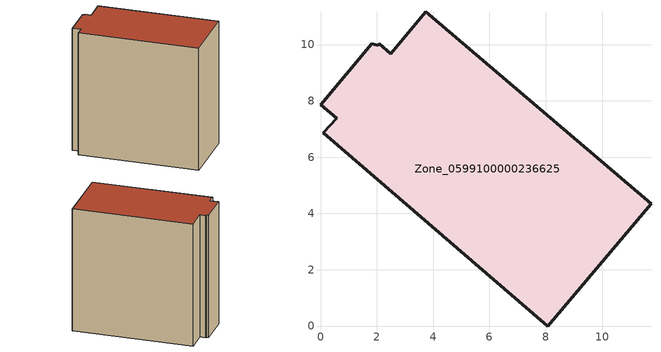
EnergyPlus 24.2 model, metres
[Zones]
Zone_0599100000236625
 floor ground (C_G): 1.81,10.02 2.03,9.97 2.08,10.03 2.5,9.68 3.74,11.16 11.74,4.34 8.07,0 0.1,6.86 0.57,7.38 0,7.87 z0
 wall outside (C_F): 1.81,10.02 0,7.87 0.57,7.38 0.1,6.86 8.07,0 11.74,4.34 3.74,11.16 2.5,9.68 2.08,10.03 2.03,9.97 1.81,10.02 z0:11.14
 roof outside (C_R): 2.03,9.97 1.81,10.02 0,7.87 0.57,7.38 0.1,6.86 8.07,0 11.74,4.34 3.74,11.16 2.5,9.68 2.08,10.03 z11.14
[BUILDING]
Pand.0599100000236625: North Axis=0; Terrain=City; Loads Convergence Tolerance Value=0.04; Temperature Convergence Tolerance Value=0.4; Solar Distribution=FullExterior; Maximum Number of Warmup Days=25; Minimum Number of Warmup Days=1
[Site:Location]
Rotterdam.The.Hague.AP_ZH_NLD Design_Conditions: Latitude=51.96; Longitude=4.45; Time Zone=1; Elevation=-4.5
[SITE:GROUNDTEMPERATURE:BUILDINGSURFACE]
18, 18, 18, 18, 18, 18, 18, 18, 18, 18, 18, 18
[MATERIAL] Thermal Absorptance=0.9; Solar Absorptance=0.7; Visible Absorptance=0.7
Name | Roughness | Thickness | Conductivity | Density | Specific Heat
G.TI.1946 | MediumSmooth | 0.15 | 1 | 540 | 1210
F.TI.1946 | Rough | 0.3 | 0.857143 | 1920 | 840
R.TI.1946 | MediumRough | 0.2 | 0.1 | 1500 | 1000
[CONSTRUCTION]
C_G: G.TI.1946
C_F: F.TI.1946
C_R: R.TI.1946
[ZONE]
Zone_0599100000236625: Type=1; Multiplier=1; Ceiling Height=Autocalculate; Volume=Autocalculate; Floor Area=autocalculate; Part of Total Floor Area=Yes
[ZONEINFILTRATION:DESIGNFLOWRATE]
Infil_Zone_0599100000236625: Zone or ZoneList or Space or SpaceList=Zone_0599100000236625; Schedule=AlwaysOn; Design Flow Rate Calculation Method=Flow/Area; Flow Rate per Floor Area=0.003; Constant Term Coefficient=1; Temperature Term Coefficient=0; Velocity Term Coefficient=0; Velocity Squared Term Coefficient=0
[HVACTEMPLATE:ZONE:IDEALLOADSAIRSYSTEM]
Zone_0599100000236625: Maximum Heating Supply Air Temperature=50; Minimum Cooling Supply Air Temperature=13; Maximum Heating Supply Air Humidity Ratio=0.0156; Minimum Cooling Supply Air Humidity Ratio=0.0077; Heating Limit=NoLimit; Cooling Limit=NoLimit; Dehumidification Control Type=ConstantSensibleHeatRatio; Cooling Sensible Heat Ratio=0.7; Dehumidification Setpoint=60; Humidification Control Type=None; Humidification Setpoint=30; Outdoor Air Method=None; Outdoor Air Flow Rate per Person=0.00944; Outdoor Air Flow Rate per Zone Floor Area=0; Outdoor Air Flow Rate per Zone=0; Demand Controlled Ventilation Type=None; Outdoor Air Economizer Type=NoEconomizer; Heat Recovery Type=None; Sensible Heat Recovery Effectiveness=0.7; Latent Heat Recovery Effectiveness=0.65
[ZONECONTROL:THERMOSTAT]
ThermostatControl_Zone_0599100000236625: Zone or ZoneList=Zone_0599100000236625; Control Type Schedule=DualSetpointControlType; Control 1=Thermostat_Zone_0599100000236625; Temperature Difference Between Cutout And Setpoint=0
[THERMOSTATSETPOINT:DUALSETPOINT]
Thermostat_Zone_0599100000236625: Heating Setpoint Temperature Schedule=HeatingSetpoint_Zone_0599100000236625; Cooling Setpoint Temperature Schedule=CoolingSetpoint_Zone_0599100000236625
[SCHEDULE:COMPACT]
HeatingSetpoint_Zone_0599100000236625: Through: 12/31, For: AllDays, Until: 24:00, 21
CoolingSetpoint_Zone_0599100000236625: Through: 12/31, For: AllDays, Until: 24:00, 24
DualSetpointControlType: Through: 12/31, For: AllDays, Until: 24:00, 4
AlwaysOn: Through: 12/31, For: AllDays, Until: 24:00, 1
